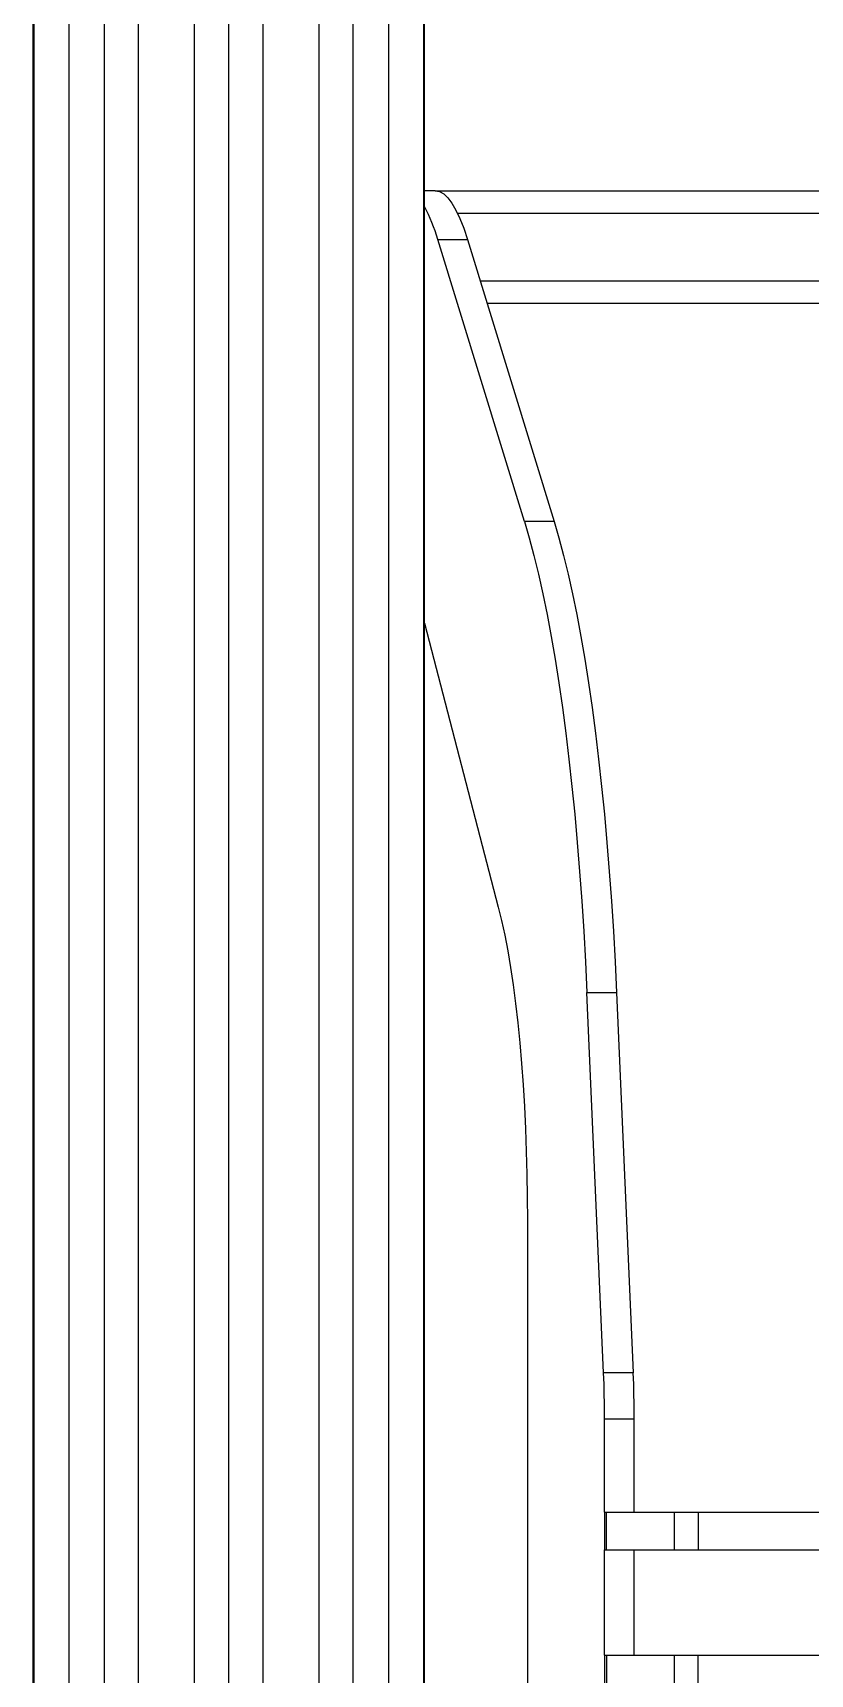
# Model space of a CAD drawing. Header units: centimetres. Extents: x 470464 to 524273, y 49611 to 59074.
# Drawn here: x 488060.03 to 488080.68, y 53980.66 to 54024.26 of the extents above; entities that cross this region are included whole.
import ezdxf

# ---------------------------------------------------------------- set-up
doc = ezdxf.new("R2010")
doc.units = ezdxf.units.CM
doc.header["$MEASUREMENT"] = 0
doc.layers.add('vinç', color=7, linetype='Continuous')

# ---------------------------------------------------------------- blocks, each defined once
blk = doc.blocks.new('fdtrhrghrtsehserhtr')
at = {"color": 2, "linetype": 'Continuous', "lineweight": 25}
for p, q in [((427526.918, 71731.989), (427526.918, 71786.008)), ((427527.518, 71732.582), (427527.518, 71785.416)), ((427529.318, 71784.814), (427529.318, 71733.183)), ((427529.918, 71784.63), (427529.918, 71733.368)), ((427562.018, 71738.973), (427562.018, 71779.024)), ((427563.018, 71738.973), (427563.018, 71779.024)), ((427565.818, 71738.973), (427565.818, 71779.024)), ((427562.018, 71738.331), (427562.018, 71738.973)), ((427562.018, 71738.973), (427563.018, 71738.973)), ((427563.018, 71738.331), (427563.018, 71738.973)), ((427566.818, 71738.973), (427565.818, 71738.973)), ((427565.818, 71738.331), (427565.818, 71738.973)), ((427562.018, 71738.331), (427563.018, 71738.331)), ((427562.018, 71736.541), (427562.018, 71738.331)), ((427563.018, 71736.541), (427563.018, 71738.331)), ((427565.818, 71738.331), (427566.818, 71738.331)), ((427565.818, 71736.541), (427565.818, 71738.331)), ((427548.218, 71736.804), (427558.315, 71737.247)), ((427558.315, 71737.247), (427558.315, 71736.459)), ((427559.54, 71736.485), (427559.54, 71737.273)), ((427562.018, 71737.273), (427559.54, 71737.273)), ((427565.818, 71737.273), (427563.018, 71737.273)), ((427548.218, 71736.016), (427548.218, 71736.804)), ((427562.018, 71736.485), (427562.018, 71736.541)), ((427563.018, 71736.541), (427562.018, 71736.541)), ((427563.018, 71736.485), (427563.018, 71736.541)), ((427565.818, 71736.485), (427565.818, 71736.541)), ((427565.818, 71736.541), (427566.818, 71736.541)), ((427558.315, 71736.459), (427548.218, 71736.016)), ((427562.018, 71736.485), (427559.54, 71736.485)), ((427562.018, 71736.485), (427563.018, 71736.485)), ((427565.818, 71736.485), (427563.018, 71736.485)), ((427565.818, 71736.485), (427566.818, 71736.485)), ((427528.213, 71732.844), (427535.706, 71735.146)), ((427535.706, 71735.146), (427535.706, 71734.358)), ((427535.706, 71734.358), (427528.213, 71732.056)), ((427554.27, 71734.436), (427574.566, 71734.436)), ((427538.408, 71731.699), (427545.95, 71733.663)), ((427528.213, 71732.056), (427528.213, 71732.844)), ((427526.918, 71731.989), (427526.918, 71731.699)), ((427836.767, 71731.699), (427339.423, 71731.699)), ((427339.423, 71731.672), (427836.79, 71731.672)), ((427339.423, 71730.746), (427837.574, 71730.746)), ((427343.918, 71729.803), (427838.371, 71729.803)), ((427343.918, 71728.897), (427839.138, 71728.897)), ((427343.918, 71727.412), (427839.918, 71727.412)), ((427343.918, 71726.499), (427839.918, 71726.499)), ((427343.918, 71725.586), (427839.918, 71725.586)), ((427343.918, 71724.101), (427839.918, 71724.101)), ((427339.423, 71723.195), (427909.419, 71723.195)), ((427339.423, 71722.252), (427909.419, 71722.252)), ((427339.423, 71721.326), (427909.419, 71721.326)), ((427339.423, 71721.299), (427909.419, 71721.299)), ((427545.918, 71721.299), (427564.418, 71721.299)), ((427545.918, 71721.299), (427545.918, 71721.299)), ((427564.418, 71721.299), (427564.418, 71721.299))]:
    blk.add_line(p, q, dxfattribs=at)
at = {"color": 2, "linetype": 'Continuous', "lineweight": 25, "flags": 128}
for points in [[(427535.706, 71735.146), (427536.14, 71735.273), (427536.606, 71735.397), (427537.101, 71735.517), (427537.625, 71735.633), (427538.178, 71735.746), (427538.757, 71735.854), (427539.363, 71735.958), (427539.993, 71736.057), (427540.647, 71736.152), (427541.324, 71736.242), (427542.022, 71736.326), (427542.741, 71736.406), (427543.478, 71736.48), (427544.232, 71736.548), (427545.003, 71736.611), (427545.788, 71736.668), (427546.587, 71736.719), (427547.397, 71736.765), (427548.218, 71736.804)], [(427535.706, 71734.358), (427536.14, 71734.485), (427536.606, 71734.609), (427537.101, 71734.729), (427537.625, 71734.845), (427538.178, 71734.958), (427538.757, 71735.066), (427539.363, 71735.17), (427539.993, 71735.27), (427540.647, 71735.364), (427541.324, 71735.454), (427542.022, 71735.538), (427542.741, 71735.618), (427543.478, 71735.692), (427544.232, 71735.76), (427545.003, 71735.823), (427545.788, 71735.88), (427546.587, 71735.931), (427547.397, 71735.977), (427548.218, 71736.016)], [(427545.95, 71733.663), (427546.306, 71733.75), (427546.692, 71733.833), (427547.107, 71733.912), (427547.549, 71733.986), (427548.016, 71734.055), (427548.507, 71734.119), (427549.019, 71734.178), (427549.551, 71734.231), (427550.102, 71734.278), (427550.667, 71734.32), (427551.247, 71734.355), (427551.838, 71734.384), (427552.438, 71734.407), (427553.045, 71734.423), (427553.656, 71734.433), (427554.27, 71734.436)], [(427526.918, 71731.989), (427526.939, 71732.101), (427527.001, 71732.212), (427527.104, 71732.322), (427527.247, 71732.431), (427527.431, 71732.538), (427527.653, 71732.643), (427527.914, 71732.745), (427528.213, 71732.844)]]:
    blk.add_lwpolyline(points, dxfattribs=at)
at = {"color": 2, "linetype": 'Continuous', "lineweight": 25}
for centre, radius, start, end in [((427559.533, 71709.238), 28.035, 89.9853, 92.489), ((427559.533, 71708.45), 28.035, 89.9853, 92.489), ((427529.343, 71728.032), 4.179, 105.6959, 118.6804)]:
    blk.add_arc(centre, radius, start, end, dxfattribs=at)
blk = doc.blocks.new('K')
at = {"layer": 'vinç', "color": 0, "rotation": 270}
blk.add_blockref('fdtrhrghrtsehserhtr', (416338.736, 473046.981), dxfattribs=at)

msp = doc.modelspace()

# ---------------------------------------------------------------- block references
msp.add_blockref('K', (0, 8500))

doc.saveas('drawing.dxf')
